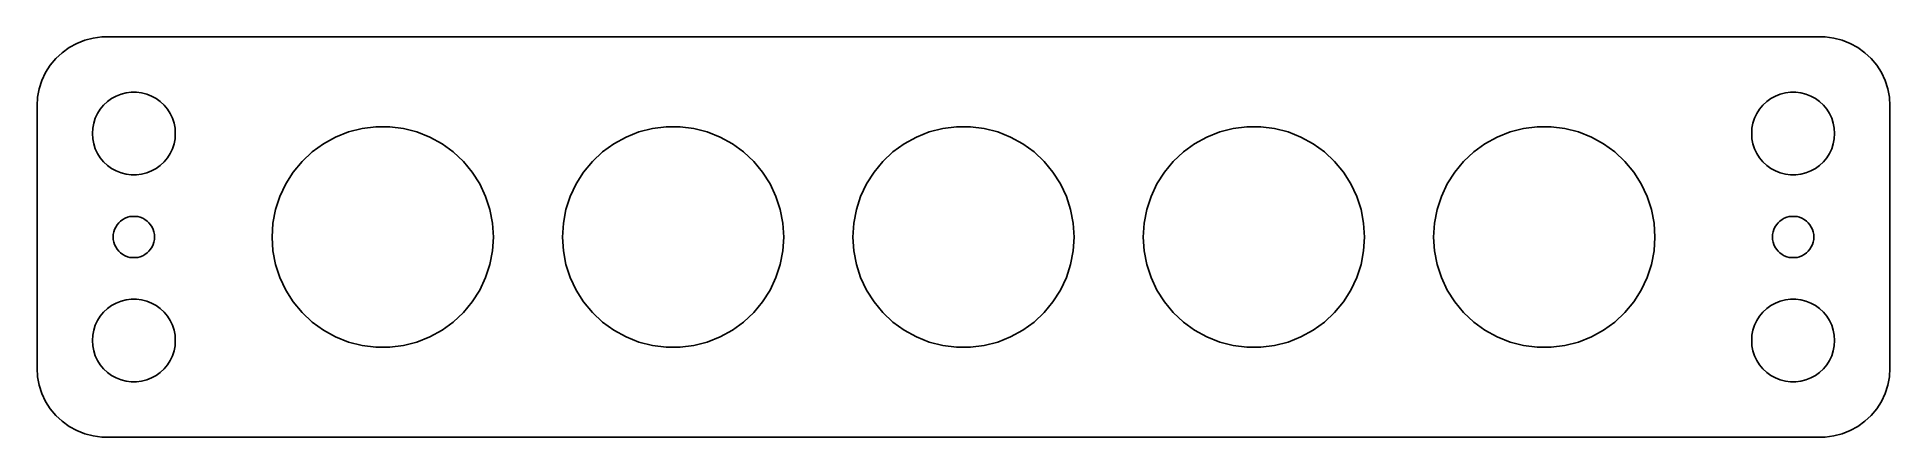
# Model space of a CAD drawing. Header units: metres. Extents: x -67 to 67, y 25 to 53.
import ezdxf

# ---------------------------------------------------------------- set-up
doc = ezdxf.new("R2010")
doc.units = ezdxf.units.M

msp = doc.modelspace()

# ---------------------------------------------------------------- linework, layer by layer
for p, q in [((-65.1871, 52.3526), (-65.6448, 51.9227)), ((-64.6791, 52.7216), (-65.1871, 52.3526)), ((-64.1289, 53.0241), (-64.6791, 52.7216)), ((-63.5451, 53.2553), (-64.1289, 53.0241)), ((-62.9369, 53.4114), (-63.5451, 53.2553)), ((-62.3139, 53.4901), (-62.9369, 53.4114)), ((62.3139, 53.4901), (-62.3139, 53.4901)), ((62.9369, 53.4114), (62.3139, 53.4901)), ((63.5451, 53.2553), (62.9369, 53.4114)), ((64.1289, 53.0241), (63.5451, 53.2553)), ((64.6791, 52.7216), (64.1289, 53.0241)), ((65.1871, 52.3526), (64.6791, 52.7216)), ((65.6448, 51.9227), (65.1871, 52.3526)), ((-66.0451, 51.4389), (-66.3815, 50.9088)), ((-65.6448, 51.9227), (-66.0451, 51.4389)), ((66.0451, 51.4389), (65.6448, 51.9227)), ((66.3815, 50.9088), (66.0451, 51.4389)), ((-66.8429, 49.7434), (-66.9606, 49.1267)), ((-66.6489, 50.3406), (-66.8429, 49.7434)), ((-66.3815, 50.9088), (-66.6489, 50.3406)), ((66.6489, 50.3406), (66.3815, 50.9088)), ((66.8429, 49.7434), (66.6489, 50.3406)), ((66.9606, 49.1267), (66.8429, 49.7434)), ((-66.9606, 49.1267), (-67, 48.5)), ((-67, 48.5), (-67, 29.5)), ((-62.6289, 47.9453), (-62.427, 48.2634)), ((-62.427, 48.2634), (-62.1869, 48.5536)), ((-62.1869, 48.5536), (-61.9123, 48.8115)), ((-61.9123, 48.8115), (-61.6075, 49.033)), ((-61.6075, 49.033), (-61.2773, 49.2145)), ((-61.2773, 49.2145), (-60.927, 49.3532)), ((-60.927, 49.3532), (-60.5621, 49.4469)), ((-60.5621, 49.4469), (-60.1884, 49.4941)), ((-60.1884, 49.4941), (-59.8116, 49.4941)), ((-59.8116, 49.4941), (-59.4379, 49.4469)), ((-59.4379, 49.4469), (-59.0729, 49.3532)), ((-59.0729, 49.3532), (-58.7227, 49.2145)), ((-58.7227, 49.2145), (-58.3925, 49.033)), ((-58.3925, 49.033), (-58.0877, 48.8115)), ((-58.0877, 48.8115), (-57.8131, 48.5536)), ((-57.8131, 48.5536), (-57.5729, 48.2634)), ((-57.5729, 48.2634), (-57.3711, 47.9453)), ((57.3711, 47.9453), (57.5729, 48.2634)), ((57.5729, 48.2634), (57.8131, 48.5536)), ((57.8131, 48.5536), (58.0877, 48.8115)), ((58.0877, 48.8115), (58.3925, 49.033)), ((58.3925, 49.033), (58.7227, 49.2145)), ((58.7227, 49.2145), (59.0729, 49.3532)), ((59.0729, 49.3532), (59.4379, 49.4469)), ((59.4379, 49.4469), (59.8116, 49.4941)), ((59.8116, 49.4941), (60.1884, 49.4941)), ((60.1884, 49.4941), (60.5621, 49.4469)), ((60.5621, 49.4469), (60.927, 49.3532)), ((60.927, 49.3532), (61.2773, 49.2145)), ((61.2773, 49.2145), (61.6075, 49.033)), ((61.6075, 49.033), (61.9123, 48.8115)), ((61.9123, 48.8115), (62.1869, 48.5536)), ((62.1869, 48.5536), (62.427, 48.2634)), ((62.427, 48.2634), (62.6289, 47.9453)), ((67, 48.5), (66.9606, 49.1267)), ((67, 29.5), (67, 48.5)), ((-62.9763, 46.876), (-62.9057, 47.2461)), ((-62.9057, 47.2461), (-62.7893, 47.6044)), ((-62.7893, 47.6044), (-62.6289, 47.9453)), ((-57.3711, 47.9453), (-57.2107, 47.6044)), ((-57.2107, 47.6044), (-57.0942, 47.2461)), ((-57.0942, 47.2461), (-57.0237, 46.876)), ((-43.499, 46.8583), (-42.5023, 46.9842)), ((-42.5023, 46.9842), (-41.4977, 46.9842)), ((-41.4977, 46.9842), (-40.5009, 46.8583)), ((-22.499, 46.8583), (-21.5023, 46.9842)), ((-21.5023, 46.9842), (-20.4977, 46.9842)), ((-20.4977, 46.9842), (-19.5009, 46.8583)), ((-1.49904, 46.8583), (-0.50232, 46.9842)), ((-0.50232, 46.9842), (0.50232, 46.9842)), ((0.50232, 46.9842), (1.49904, 46.8583)), ((19.5009, 46.8583), (20.4977, 46.9842)), ((20.4977, 46.9842), (21.5023, 46.9842)), ((21.5023, 46.9842), (22.499, 46.8583)), ((40.5009, 46.8583), (41.4977, 46.9842)), ((41.4977, 46.9842), (42.5023, 46.9842)), ((42.5023, 46.9842), (43.499, 46.8583)), ((57.0237, 46.876), (57.0942, 47.2461)), ((57.0942, 47.2461), (57.2107, 47.6044)), ((57.2107, 47.6044), (57.3711, 47.9453)), ((62.6289, 47.9453), (62.7893, 47.6044)), ((62.7893, 47.6044), (62.9057, 47.2461)), ((62.9057, 47.2461), (62.9763, 46.876)), ((-63, 46.5), (-62.9763, 46.876)), ((-62.9763, 46.124), (-63, 46.5)), ((-62.9057, 45.7539), (-62.9763, 46.124)), ((-62.7893, 45.3956), (-62.9057, 45.7539)), ((-57.0942, 45.7539), (-57.2107, 45.3956)), ((-57.0237, 46.124), (-57.0942, 45.7539)), ((-57.0237, 46.876), (-57, 46.5)), ((-57, 46.5), (-57.0237, 46.124)), ((-47.0994, 45.1641), (-46.2866, 45.7546)), ((-46.2866, 45.7546), (-45.4062, 46.2386)), ((-45.4062, 46.2386), (-44.4721, 46.6084)), ((-44.4721, 46.6084), (-43.499, 46.8583)), ((-40.5009, 46.8583), (-39.5279, 46.6084)), ((-39.5279, 46.6084), (-38.5938, 46.2386)), ((-38.5938, 46.2386), (-37.7134, 45.7546)), ((-37.7134, 45.7546), (-36.9006, 45.1641)), ((-26.0994, 45.1641), (-25.2866, 45.7546)), ((-25.2866, 45.7546), (-24.4062, 46.2386)), ((-24.4062, 46.2386), (-23.4721, 46.6084)), ((-23.4721, 46.6084), (-22.499, 46.8583)), ((-19.5009, 46.8583), (-18.5279, 46.6084)), ((-18.5279, 46.6084), (-17.5938, 46.2386)), ((-17.5938, 46.2386), (-16.7134, 45.7546)), ((-16.7134, 45.7546), (-15.9006, 45.1641)), ((-5.09938, 45.1641), (-4.28661, 45.7546)), ((-4.28661, 45.7546), (-3.40622, 46.2386)), ((-3.40622, 46.2386), (-2.47212, 46.6084)), ((-2.47212, 46.6084), (-1.49904, 46.8583)), ((1.49904, 46.8583), (2.47212, 46.6084)), ((2.47212, 46.6084), (3.40622, 46.2386)), ((3.40622, 46.2386), (4.28661, 45.7546)), ((4.28661, 45.7546), (5.09938, 45.1641)), ((15.9006, 45.1641), (16.7134, 45.7546)), ((16.7134, 45.7546), (17.5938, 46.2386)), ((17.5938, 46.2386), (18.5279, 46.6084)), ((18.5279, 46.6084), (19.5009, 46.8583)), ((22.499, 46.8583), (23.4721, 46.6084)), ((23.4721, 46.6084), (24.4062, 46.2386)), ((24.4062, 46.2386), (25.2866, 45.7546)), ((25.2866, 45.7546), (26.0994, 45.1641)), ((36.9006, 45.1641), (37.7134, 45.7546)), ((37.7134, 45.7546), (38.5938, 46.2386)), ((38.5938, 46.2386), (39.5279, 46.6084)), ((39.5279, 46.6084), (40.5009, 46.8583)), ((43.499, 46.8583), (44.4721, 46.6084)), ((44.4721, 46.6084), (45.4062, 46.2386)), ((45.4062, 46.2386), (46.2866, 45.7546)), ((46.2866, 45.7546), (47.0994, 45.1641)), ((57, 46.5), (57.0237, 46.876)), ((57.0237, 46.124), (57, 46.5)), ((57.0942, 45.7539), (57.0237, 46.124)), ((57.2107, 45.3956), (57.0942, 45.7539)), ((62.9057, 45.7539), (62.7893, 45.3956)), ((62.9763, 46.124), (62.9057, 45.7539)), ((62.9763, 46.876), (63, 46.5)), ((63, 46.5), (62.9763, 46.124)), ((-62.6289, 45.0547), (-62.7893, 45.3956)), ((-62.427, 44.7366), (-62.6289, 45.0547)), ((-62.1869, 44.4464), (-62.427, 44.7366)), ((-61.9123, 44.1884), (-62.1869, 44.4464)), ((-57.8131, 44.4464), (-58.0877, 44.1884)), ((-57.5729, 44.7366), (-57.8131, 44.4464)), ((-57.3711, 45.0547), (-57.5729, 44.7366)), ((-57.2107, 45.3956), (-57.3711, 45.0547)), ((-48.4721, 43.7023), (-47.8317, 44.4764)), ((-47.8317, 44.4764), (-47.0994, 45.1641)), ((-36.9006, 45.1641), (-36.1682, 44.4764)), ((-36.1682, 44.4764), (-35.5279, 43.7023)), ((-27.4721, 43.7023), (-26.8317, 44.4764)), ((-26.8317, 44.4764), (-26.0994, 45.1641)), ((-15.9006, 45.1641), (-15.1682, 44.4764)), ((-15.1682, 44.4764), (-14.5279, 43.7023)), ((-6.47212, 43.7023), (-5.83174, 44.4764)), ((-5.83174, 44.4764), (-5.09938, 45.1641)), ((5.09938, 45.1641), (5.83174, 44.4764)), ((5.83174, 44.4764), (6.47212, 43.7023)), ((14.5279, 43.7023), (15.1682, 44.4764)), ((15.1682, 44.4764), (15.9006, 45.1641)), ((26.0994, 45.1641), (26.8317, 44.4764)), ((26.8317, 44.4764), (27.4721, 43.7023)), ((35.5279, 43.7023), (36.1682, 44.4764)), ((36.1682, 44.4764), (36.9006, 45.1641)), ((47.0994, 45.1641), (47.8317, 44.4764)), ((47.8317, 44.4764), (48.4721, 43.7023)), ((57.3711, 45.0547), (57.2107, 45.3956)), ((57.5729, 44.7366), (57.3711, 45.0547)), ((57.8131, 44.4464), (57.5729, 44.7366)), ((58.0877, 44.1884), (57.8131, 44.4464)), ((62.1869, 44.4464), (61.9123, 44.1884)), ((62.427, 44.7366), (62.1869, 44.4464)), ((62.6289, 45.0547), (62.427, 44.7366)), ((62.7893, 45.3956), (62.6289, 45.0547)), ((-61.6075, 43.967), (-61.9123, 44.1884)), ((-61.2773, 43.7855), (-61.6075, 43.967)), ((-60.927, 43.6468), (-61.2773, 43.7855)), ((-60.5621, 43.5531), (-60.927, 43.6468)), ((-60.1884, 43.5059), (-60.5621, 43.5531)), ((-59.8116, 43.5059), (-60.1884, 43.5059)), ((-59.4379, 43.5531), (-59.8116, 43.5059)), ((-59.0729, 43.6468), (-59.4379, 43.5531)), ((-58.7227, 43.7855), (-59.0729, 43.6468)), ((-58.3925, 43.967), (-58.7227, 43.7855)), ((-58.0877, 44.1884), (-58.3925, 43.967)), ((-49.0105, 42.854), (-48.4721, 43.7023)), ((-35.5279, 43.7023), (-34.9895, 42.854)), ((-28.0105, 42.854), (-27.4721, 43.7023)), ((-14.5279, 43.7023), (-13.9895, 42.854)), ((-7.01045, 42.854), (-6.47212, 43.7023)), ((6.47212, 43.7023), (7.01045, 42.854)), ((13.9895, 42.854), (14.5279, 43.7023)), ((27.4721, 43.7023), (28.0105, 42.854)), ((34.9895, 42.854), (35.5279, 43.7023)), ((48.4721, 43.7023), (49.0105, 42.854)), ((58.3925, 43.967), (58.0877, 44.1884)), ((58.7227, 43.7855), (58.3925, 43.967)), ((59.0729, 43.6468), (58.7227, 43.7855)), ((59.4379, 43.5531), (59.0729, 43.6468)), ((59.8116, 43.5059), (59.4379, 43.5531)), ((60.1884, 43.5059), (59.8116, 43.5059)), ((60.5621, 43.5531), (60.1884, 43.5059)), ((60.927, 43.6468), (60.5621, 43.5531)), ((61.2773, 43.7855), (60.927, 43.6468)), ((61.6075, 43.967), (61.2773, 43.7855)), ((61.9123, 44.1884), (61.6075, 43.967)), ((-49.7487, 40.9895), (-49.4382, 41.945)), ((-49.4382, 41.945), (-49.0105, 42.854)), ((-34.9895, 42.854), (-34.5618, 41.945)), ((-34.5618, 41.945), (-34.2513, 40.9895)), ((-28.7487, 40.9895), (-28.4382, 41.945)), ((-28.4382, 41.945), (-28.0105, 42.854)), ((-13.9895, 42.854), (-13.5618, 41.945)), ((-13.5618, 41.945), (-13.2513, 40.9895)), ((-7.74866, 40.9895), (-7.4382, 41.945)), ((-7.4382, 41.945), (-7.01045, 42.854)), ((7.01045, 42.854), (7.4382, 41.945)), ((7.4382, 41.945), (7.74866, 40.9895)), ((13.2513, 40.9895), (13.5618, 41.945)), ((13.5618, 41.945), (13.9895, 42.854)), ((28.0105, 42.854), (28.4382, 41.945)), ((28.4382, 41.945), (28.7487, 40.9895)), ((34.2513, 40.9895), (34.5618, 41.945)), ((34.5618, 41.945), (34.9895, 42.854)), ((49.0105, 42.854), (49.4382, 41.945)), ((49.4382, 41.945), (49.7487, 40.9895)), ((-60.9561, 40.1558), (-60.8037, 40.2665)), ((-60.8037, 40.2665), (-60.6387, 40.3572)), ((-60.6387, 40.3572), (-60.4635, 40.4266)), ((-60.4635, 40.4266), (-60.2811, 40.4734)), ((-60.2811, 40.4734), (-60.0942, 40.497)), ((-60.0942, 40.497), (-59.9058, 40.497)), ((-59.9058, 40.497), (-59.7189, 40.4734)), ((-59.7189, 40.4734), (-59.5365, 40.4266)), ((-59.5365, 40.4266), (-59.3613, 40.3572)), ((-59.3613, 40.3572), (-59.1963, 40.2665)), ((-59.1963, 40.2665), (-59.0439, 40.1558)), ((-49.9369, 40.0027), (-49.7487, 40.9895)), ((-34.2513, 40.9895), (-34.0631, 40.0027)), ((-28.9369, 40.0027), (-28.7487, 40.9895)), ((-13.2513, 40.9895), (-13.0631, 40.0027)), ((-7.9369, 40.0027), (-7.74866, 40.9895)), ((7.74866, 40.9895), (7.9369, 40.0027)), ((13.0631, 40.0027), (13.2513, 40.9895)), ((28.7487, 40.9895), (28.9369, 40.0027)), ((34.0631, 40.0027), (34.2513, 40.9895)), ((49.7487, 40.9895), (49.9369, 40.0027)), ((59.0439, 40.1558), (59.1963, 40.2665)), ((59.1963, 40.2665), (59.3613, 40.3572)), ((59.3613, 40.3572), (59.5365, 40.4266)), ((59.5365, 40.4266), (59.7189, 40.4734)), ((59.7189, 40.4734), (59.9058, 40.497)), ((59.9058, 40.497), (60.0942, 40.497)), ((60.0942, 40.497), (60.2811, 40.4734)), ((60.2811, 40.4734), (60.4635, 40.4266)), ((60.4635, 40.4266), (60.6387, 40.3572)), ((60.6387, 40.3572), (60.8037, 40.2665)), ((60.8037, 40.2665), (60.9561, 40.1558)), ((-61.5, 39), (-61.4882, 39.188)), ((-61.4882, 38.812), (-61.5, 39)), ((-61.4882, 39.188), (-61.4529, 39.373)), ((-61.4529, 39.373), (-61.3947, 39.5522)), ((-61.3947, 39.5522), (-61.3145, 39.7226)), ((-61.3145, 39.7226), (-61.2135, 39.8817)), ((-61.2135, 39.8817), (-61.0934, 40.0268)), ((-61.0934, 40.0268), (-60.9561, 40.1558)), ((-59.0439, 40.1558), (-58.9065, 40.0268)), ((-58.9065, 40.0268), (-58.7865, 39.8817)), ((-58.7865, 39.8817), (-58.6855, 39.7226)), ((-58.6855, 39.7226), (-58.6053, 39.5522)), ((-58.6053, 39.5522), (-58.5471, 39.373)), ((-58.5471, 39.373), (-58.5118, 39.188)), ((-58.5118, 39.188), (-58.5, 39)), ((-58.5, 39), (-58.5118, 38.812)), ((-50, 39), (-49.9369, 40.0027)), ((-49.9369, 37.9973), (-50, 39)), ((-34.0631, 40.0027), (-34, 39)), ((-34, 39), (-34.0631, 37.9973)), ((-29, 39), (-28.9369, 40.0027)), ((-28.9369, 37.9973), (-29, 39)), ((-13.0631, 40.0027), (-13, 39)), ((-13, 39), (-13.0631, 37.9973)), ((-8, 39), (-7.9369, 40.0027)), ((-7.9369, 37.9973), (-8, 39)), ((7.9369, 40.0027), (8, 39)), ((8, 39), (7.9369, 37.9973)), ((13, 39), (13.0631, 40.0027)), ((13.0631, 37.9973), (13, 39)), ((28.9369, 40.0027), (29, 39)), ((29, 39), (28.9369, 37.9973)), ((34, 39), (34.0631, 40.0027)), ((34.0631, 37.9973), (34, 39)), ((49.9369, 40.0027), (50, 39)), ((50, 39), (49.9369, 37.9973)), ((58.5, 39), (58.5118, 39.188)), ((58.5118, 38.812), (58.5, 39)), ((58.5118, 39.188), (58.5471, 39.373)), ((58.5471, 39.373), (58.6053, 39.5522)), ((58.6053, 39.5522), (58.6855, 39.7226)), ((58.6855, 39.7226), (58.7865, 39.8817)), ((58.7865, 39.8817), (58.9065, 40.0268)), ((58.9065, 40.0268), (59.0439, 40.1558)), ((60.9561, 40.1558), (61.0934, 40.0268)), ((61.0934, 40.0268), (61.2135, 39.8817)), ((61.2135, 39.8817), (61.3145, 39.7226)), ((61.3145, 39.7226), (61.3947, 39.5522)), ((61.3947, 39.5522), (61.4529, 39.373)), ((61.4529, 39.373), (61.4882, 39.188)), ((61.4882, 39.188), (61.5, 39)), ((61.5, 39), (61.4882, 38.812)), ((-61.4529, 38.627), (-61.4882, 38.812)), ((-61.3947, 38.4478), (-61.4529, 38.627)), ((-61.3145, 38.2774), (-61.3947, 38.4478)), ((-61.2135, 38.1183), (-61.3145, 38.2774)), ((-61.0934, 37.9732), (-61.2135, 38.1183)), ((-60.9561, 37.8442), (-61.0934, 37.9732)), ((-60.8037, 37.7335), (-60.9561, 37.8442)), ((-60.6387, 37.6428), (-60.8037, 37.7335)), ((-60.4635, 37.5734), (-60.6387, 37.6428)), ((-60.2811, 37.5266), (-60.4635, 37.5734)), ((-60.0942, 37.503), (-60.2811, 37.5266)), ((-59.7189, 37.5266), (-59.9058, 37.503)), ((-59.5365, 37.5734), (-59.7189, 37.5266)), ((-59.3613, 37.6428), (-59.5365, 37.5734)), ((-59.1963, 37.7335), (-59.3613, 37.6428)), ((-59.0439, 37.8442), (-59.1963, 37.7335)), ((-58.9065, 37.9732), (-59.0439, 37.8442)), ((-58.7865, 38.1183), (-58.9065, 37.9732)), ((-58.6855, 38.2774), (-58.7865, 38.1183)), ((-58.6053, 38.4478), (-58.6855, 38.2774)), ((-58.5471, 38.627), (-58.6053, 38.4478)), ((-58.5118, 38.812), (-58.5471, 38.627)), ((-49.7487, 37.0105), (-49.9369, 37.9973)), ((-34.0631, 37.9973), (-34.2513, 37.0105)), ((-28.7487, 37.0105), (-28.9369, 37.9973)), ((-13.0631, 37.9973), (-13.2513, 37.0105)), ((-7.74866, 37.0105), (-7.9369, 37.9973)), ((7.9369, 37.9973), (7.74866, 37.0105)), ((13.2513, 37.0105), (13.0631, 37.9973)), ((28.9369, 37.9973), (28.7487, 37.0105)), ((34.2513, 37.0105), (34.0631, 37.9973)), ((49.9369, 37.9973), (49.7487, 37.0105)), ((58.5471, 38.627), (58.5118, 38.812)), ((58.6053, 38.4478), (58.5471, 38.627)), ((58.6855, 38.2774), (58.6053, 38.4478)), ((58.7865, 38.1183), (58.6855, 38.2774)), ((58.9065, 37.9732), (58.7865, 38.1183)), ((59.0439, 37.8442), (58.9065, 37.9732)), ((59.1963, 37.7335), (59.0439, 37.8442)), ((59.3613, 37.6428), (59.1963, 37.7335)), ((59.5365, 37.5734), (59.3613, 37.6428)), ((59.7189, 37.5266), (59.5365, 37.5734)), ((59.9058, 37.503), (59.7189, 37.5266)), ((60.2811, 37.5266), (60.0942, 37.503)), ((60.4635, 37.5734), (60.2811, 37.5266)), ((60.6387, 37.6428), (60.4635, 37.5734)), ((60.8037, 37.7335), (60.6387, 37.6428)), ((60.9561, 37.8442), (60.8037, 37.7335)), ((61.0934, 37.9732), (60.9561, 37.8442)), ((61.2135, 38.1183), (61.0934, 37.9732)), ((61.3145, 38.2774), (61.2135, 38.1183)), ((61.3947, 38.4478), (61.3145, 38.2774)), ((61.4529, 38.627), (61.3947, 38.4478)), ((61.4882, 38.812), (61.4529, 38.627)), ((-59.9058, 37.503), (-60.0942, 37.503)), ((-49.4382, 36.055), (-49.7487, 37.0105)), ((-34.2513, 37.0105), (-34.5618, 36.055)), ((-28.4382, 36.055), (-28.7487, 37.0105)), ((-13.2513, 37.0105), (-13.5618, 36.055)), ((-7.4382, 36.055), (-7.74866, 37.0105)), ((7.74866, 37.0105), (7.4382, 36.055)), ((13.5618, 36.055), (13.2513, 37.0105)), ((28.7487, 37.0105), (28.4382, 36.055)), ((34.5618, 36.055), (34.2513, 37.0105)), ((49.7487, 37.0105), (49.4382, 36.055)), ((60.0942, 37.503), (59.9058, 37.503)), ((-49.0105, 35.146), (-49.4382, 36.055)), ((-48.4721, 34.2977), (-49.0105, 35.146)), ((-34.9895, 35.146), (-35.5279, 34.2977)), ((-34.5618, 36.055), (-34.9895, 35.146)), ((-28.0105, 35.146), (-28.4382, 36.055)), ((-27.4721, 34.2977), (-28.0105, 35.146)), ((-13.9895, 35.146), (-14.5279, 34.2977)), ((-13.5618, 36.055), (-13.9895, 35.146)), ((-7.01045, 35.146), (-7.4382, 36.055)), ((-6.47212, 34.2977), (-7.01045, 35.146)), ((7.01045, 35.146), (6.47212, 34.2977)), ((7.4382, 36.055), (7.01045, 35.146)), ((13.9895, 35.146), (13.5618, 36.055)), ((14.5279, 34.2977), (13.9895, 35.146)), ((28.0105, 35.146), (27.4721, 34.2977)), ((28.4382, 36.055), (28.0105, 35.146)), ((34.9895, 35.146), (34.5618, 36.055)), ((35.5279, 34.2977), (34.9895, 35.146)), ((49.0105, 35.146), (48.4721, 34.2977)), ((49.4382, 36.055), (49.0105, 35.146)), ((-62.427, 33.2634), (-62.1869, 33.5536)), ((-62.1869, 33.5536), (-61.9123, 33.8116)), ((-61.9123, 33.8116), (-61.6075, 34.033)), ((-61.6075, 34.033), (-61.2773, 34.2145)), ((-61.2773, 34.2145), (-60.927, 34.3532)), ((-60.927, 34.3532), (-60.5621, 34.4469)), ((-60.5621, 34.4469), (-60.1884, 34.4941)), ((-60.1884, 34.4941), (-59.8116, 34.4941)), ((-59.8116, 34.4941), (-59.4379, 34.4469)), ((-59.4379, 34.4469), (-59.0729, 34.3532)), ((-59.0729, 34.3532), (-58.7227, 34.2145)), ((-58.7227, 34.2145), (-58.3925, 34.033)), ((-58.3925, 34.033), (-58.0877, 33.8116)), ((-58.0877, 33.8116), (-57.8131, 33.5536)), ((-57.8131, 33.5536), (-57.5729, 33.2634)), ((-47.8317, 33.5236), (-48.4721, 34.2977)), ((-47.0994, 32.8359), (-47.8317, 33.5236)), ((-36.1682, 33.5236), (-36.9006, 32.8359)), ((-35.5279, 34.2977), (-36.1682, 33.5236)), ((-26.8317, 33.5236), (-27.4721, 34.2977)), ((-26.0994, 32.8359), (-26.8317, 33.5236)), ((-15.1682, 33.5236), (-15.9006, 32.8359)), ((-14.5279, 34.2977), (-15.1682, 33.5236)), ((-5.83174, 33.5236), (-6.47212, 34.2977)), ((-5.09938, 32.8359), (-5.83174, 33.5236)), ((5.83174, 33.5236), (5.09938, 32.8359)), ((6.47212, 34.2977), (5.83174, 33.5236)), ((15.1682, 33.5236), (14.5279, 34.2977)), ((15.9006, 32.8359), (15.1682, 33.5236)), ((26.8317, 33.5236), (26.0994, 32.8359)), ((27.4721, 34.2977), (26.8317, 33.5236)), ((36.1682, 33.5236), (35.5279, 34.2977)), ((36.9006, 32.8359), (36.1682, 33.5236)), ((47.8317, 33.5236), (47.0994, 32.8359)), ((48.4721, 34.2977), (47.8317, 33.5236)), ((57.5729, 33.2634), (57.8131, 33.5536)), ((57.8131, 33.5536), (58.0877, 33.8116)), ((58.0877, 33.8116), (58.3925, 34.033)), ((58.3925, 34.033), (58.7227, 34.2145)), ((58.7227, 34.2145), (59.0729, 34.3532)), ((59.0729, 34.3532), (59.4379, 34.4469)), ((59.4379, 34.4469), (59.8116, 34.4941)), ((59.8116, 34.4941), (60.1884, 34.4941)), ((60.1884, 34.4941), (60.5621, 34.4469)), ((60.5621, 34.4469), (60.927, 34.3532)), ((60.927, 34.3532), (61.2773, 34.2145)), ((61.2773, 34.2145), (61.6075, 34.033)), ((61.6075, 34.033), (61.9123, 33.8116)), ((61.9123, 33.8116), (62.1869, 33.5536)), ((62.1869, 33.5536), (62.427, 33.2634)), ((-62.9763, 31.876), (-62.9057, 32.2461)), ((-62.9057, 32.2461), (-62.7893, 32.6044)), ((-62.7893, 32.6044), (-62.6289, 32.9453)), ((-62.6289, 32.9453), (-62.427, 33.2634)), ((-57.5729, 33.2634), (-57.3711, 32.9453)), ((-57.3711, 32.9453), (-57.2107, 32.6044)), ((-57.2107, 32.6044), (-57.0942, 32.2461)), ((-57.0942, 32.2461), (-57.0237, 31.876)), ((-46.2866, 32.2454), (-47.0994, 32.8359)), ((-45.4062, 31.7614), (-46.2866, 32.2454)), ((-37.7134, 32.2454), (-38.5938, 31.7614)), ((-36.9006, 32.8359), (-37.7134, 32.2454)), ((-25.2866, 32.2454), (-26.0994, 32.8359)), ((-24.4062, 31.7614), (-25.2866, 32.2454)), ((-16.7134, 32.2454), (-17.5938, 31.7614)), ((-15.9006, 32.8359), (-16.7134, 32.2454)), ((-4.28661, 32.2454), (-5.09938, 32.8359)), ((-3.40622, 31.7614), (-4.28661, 32.2454)), ((4.28661, 32.2454), (3.40622, 31.7614)), ((5.09938, 32.8359), (4.28661, 32.2454)), ((16.7134, 32.2454), (15.9006, 32.8359)), ((17.5938, 31.7614), (16.7134, 32.2454)), ((25.2866, 32.2454), (24.4062, 31.7614)), ((26.0994, 32.8359), (25.2866, 32.2454)), ((37.7134, 32.2454), (36.9006, 32.8359)), ((38.5938, 31.7614), (37.7134, 32.2454)), ((46.2866, 32.2454), (45.4062, 31.7614)), ((47.0994, 32.8359), (46.2866, 32.2454)), ((57.0237, 31.876), (57.0942, 32.2461)), ((57.0942, 32.2461), (57.2107, 32.6044)), ((57.2107, 32.6044), (57.3711, 32.9453)), ((57.3711, 32.9453), (57.5729, 33.2634)), ((62.427, 33.2634), (62.6289, 32.9453)), ((62.6289, 32.9453), (62.7893, 32.6044)), ((62.7893, 32.6044), (62.9057, 32.2461)), ((62.9057, 32.2461), (62.9763, 31.876)), ((-63, 31.5), (-62.9763, 31.876)), ((-62.9763, 31.124), (-63, 31.5)), ((-62.9057, 30.7539), (-62.9763, 31.124)), ((-57.0237, 31.124), (-57.0942, 30.7539)), ((-57.0237, 31.876), (-57, 31.5)), ((-57, 31.5), (-57.0237, 31.124)), ((-44.4721, 31.3916), (-45.4062, 31.7614)), ((-43.499, 31.1417), (-44.4721, 31.3916)), ((-42.5023, 31.0158), (-43.499, 31.1417)), ((-41.4977, 31.0158), (-42.5023, 31.0158)), ((-40.5009, 31.1417), (-41.4977, 31.0158)), ((-39.5279, 31.3916), (-40.5009, 31.1417)), ((-38.5938, 31.7614), (-39.5279, 31.3916)), ((-23.4721, 31.3916), (-24.4062, 31.7614)), ((-22.499, 31.1417), (-23.4721, 31.3916)), ((-21.5023, 31.0158), (-22.499, 31.1417)), ((-20.4977, 31.0158), (-21.5023, 31.0158)), ((-19.5009, 31.1417), (-20.4977, 31.0158)), ((-18.5279, 31.3916), (-19.5009, 31.1417)), ((-17.5938, 31.7614), (-18.5279, 31.3916)), ((-2.47212, 31.3916), (-3.40622, 31.7614)), ((-1.49904, 31.1417), (-2.47212, 31.3916)), ((-0.50232, 31.0158), (-1.49904, 31.1417)), ((0.50232, 31.0158), (-0.50232, 31.0158)), ((1.49904, 31.1417), (0.50232, 31.0158)), ((2.47212, 31.3916), (1.49904, 31.1417)), ((3.40622, 31.7614), (2.47212, 31.3916)), ((18.5279, 31.3916), (17.5938, 31.7614)), ((19.5009, 31.1417), (18.5279, 31.3916)), ((20.4977, 31.0158), (19.5009, 31.1417)), ((21.5023, 31.0158), (20.4977, 31.0158)), ((22.499, 31.1417), (21.5023, 31.0158)), ((23.4721, 31.3916), (22.499, 31.1417)), ((24.4062, 31.7614), (23.4721, 31.3916)), ((39.5279, 31.3916), (38.5938, 31.7614)), ((40.5009, 31.1417), (39.5279, 31.3916)), ((41.4977, 31.0158), (40.5009, 31.1417)), ((42.5023, 31.0158), (41.4977, 31.0158)), ((43.499, 31.1417), (42.5023, 31.0158)), ((44.4721, 31.3916), (43.499, 31.1417)), ((45.4062, 31.7614), (44.4721, 31.3916)), ((57, 31.5), (57.0237, 31.876)), ((57.0237, 31.124), (57, 31.5)), ((57.0942, 30.7539), (57.0237, 31.124)), ((62.9763, 31.124), (62.9057, 30.7539)), ((62.9763, 31.876), (63, 31.5)), ((63, 31.5), (62.9763, 31.124)), ((-67, 29.5), (-66.9606, 28.8733)), ((-62.7893, 30.3956), (-62.9057, 30.7539)), ((-62.6289, 30.0547), (-62.7893, 30.3956)), ((-62.427, 29.7366), (-62.6289, 30.0547)), ((-62.1869, 29.4464), (-62.427, 29.7366)), ((-57.5729, 29.7366), (-57.8131, 29.4464)), ((-57.3711, 30.0547), (-57.5729, 29.7366)), ((-57.2107, 30.3956), (-57.3711, 30.0547)), ((-57.0942, 30.7539), (-57.2107, 30.3956)), ((57.2107, 30.3956), (57.0942, 30.7539)), ((57.3711, 30.0547), (57.2107, 30.3956)), ((57.5729, 29.7366), (57.3711, 30.0547)), ((57.8131, 29.4464), (57.5729, 29.7366)), ((62.427, 29.7366), (62.1869, 29.4464)), ((62.6289, 30.0547), (62.427, 29.7366)), ((62.7893, 30.3956), (62.6289, 30.0547)), ((62.9057, 30.7539), (62.7893, 30.3956)), ((66.9606, 28.8733), (67, 29.5)), ((-66.9606, 28.8733), (-66.8429, 28.2566)), ((-66.8429, 28.2566), (-66.6489, 27.6594)), ((-61.9123, 29.1885), (-62.1869, 29.4464)), ((-61.6075, 28.967), (-61.9123, 29.1885)), ((-61.2773, 28.7855), (-61.6075, 28.967)), ((-60.927, 28.6468), (-61.2773, 28.7855)), ((-60.5621, 28.5531), (-60.927, 28.6468)), ((-60.1884, 28.5059), (-60.5621, 28.5531)), ((-59.8116, 28.5059), (-60.1884, 28.5059)), ((-59.4379, 28.5531), (-59.8116, 28.5059)), ((-59.0729, 28.6468), (-59.4379, 28.5531)), ((-58.7227, 28.7855), (-59.0729, 28.6468)), ((-58.3925, 28.967), (-58.7227, 28.7855)), ((-58.0877, 29.1885), (-58.3925, 28.967)), ((-57.8131, 29.4464), (-58.0877, 29.1885)), ((58.0877, 29.1885), (57.8131, 29.4464)), ((58.3925, 28.967), (58.0877, 29.1885)), ((58.7227, 28.7855), (58.3925, 28.967)), ((59.0729, 28.6468), (58.7227, 28.7855)), ((59.4379, 28.5531), (59.0729, 28.6468)), ((59.8116, 28.5059), (59.4379, 28.5531)), ((60.1884, 28.5059), (59.8116, 28.5059)), ((60.5621, 28.5531), (60.1884, 28.5059)), ((60.927, 28.6468), (60.5621, 28.5531)), ((61.2773, 28.7855), (60.927, 28.6468)), ((61.6075, 28.967), (61.2773, 28.7855)), ((61.9123, 29.1885), (61.6075, 28.967)), ((62.1869, 29.4464), (61.9123, 29.1885)), ((66.6489, 27.6594), (66.8429, 28.2566)), ((66.8429, 28.2566), (66.9606, 28.8733)), ((-66.6489, 27.6594), (-66.3815, 27.0912)), ((-66.3815, 27.0912), (-66.0451, 26.5611)), ((66.0451, 26.5611), (66.3815, 27.0912)), ((66.3815, 27.0912), (66.6489, 27.6594)), ((-66.0451, 26.5611), (-65.6448, 26.0773)), ((-65.6448, 26.0773), (-65.1871, 25.6474)), ((-65.1871, 25.6474), (-64.6791, 25.2784)), ((64.6791, 25.2784), (65.1871, 25.6474)), ((65.1871, 25.6474), (65.6448, 26.0773)), ((65.6448, 26.0773), (66.0451, 26.5611)), ((-64.6791, 25.2784), (-64.1289, 24.9759)), ((-64.1289, 24.9759), (-63.5451, 24.7447)), ((-63.5451, 24.7447), (-62.9369, 24.5886)), ((-62.9369, 24.5886), (-62.3139, 24.5099)), ((-62.3139, 24.5099), (62.3139, 24.5099)), ((62.3139, 24.5099), (62.9369, 24.5886)), ((62.9369, 24.5886), (63.5451, 24.7447)), ((63.5451, 24.7447), (64.1289, 24.9759)), ((64.1289, 24.9759), (64.6791, 25.2784))]:
    msp.add_line(p, q)

doc.saveas('drawing.dxf')
